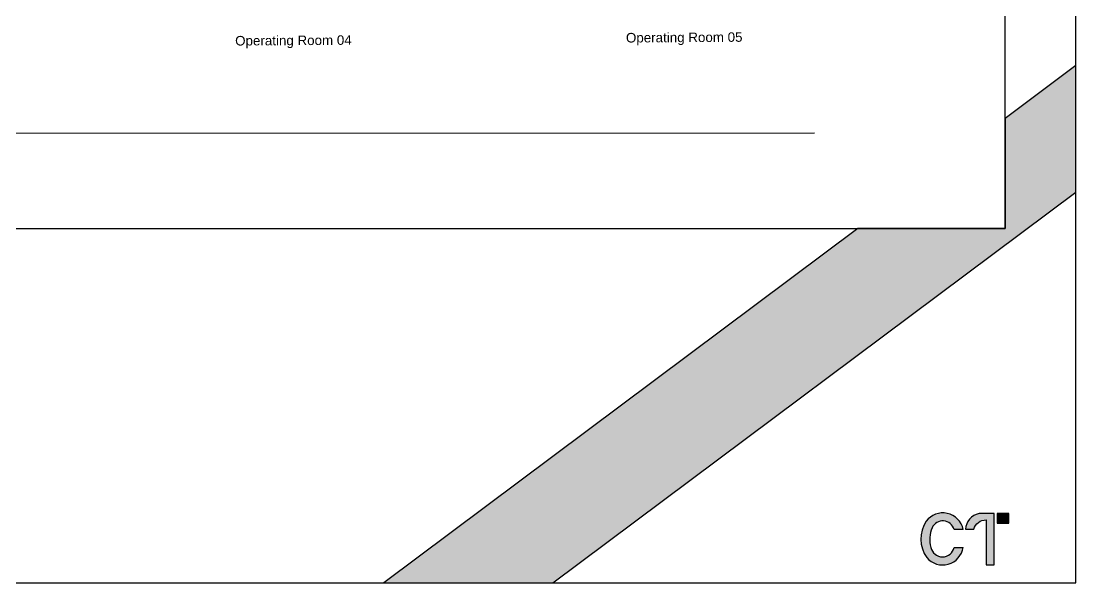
# Model space of a CAD drawing. Header units: millimetres. Extents: x 2822564 to 2991989, y -324396 to -253399.
# Drawn here: x 2852691 to 2869240, y -324396 to -315585 of the extents above; entities that cross this region are included whole.
import ezdxf

# ---------------------------------------------------------------- set-up
doc = ezdxf.new("R2010")
doc.units = ezdxf.units.MM
doc.layers.add('Azbilt', color=10, linetype='Continuous')
doc.layers.add('name', color=7, linetype='Continuous')
doc.styles.add('Annotative', font='arial.ttf')

# ---------------------------------------------------------------- blocks, each defined once
blk = doc.blocks.new('C1')
at = {"true_color": 0x105689}
h = blk.add_hatch(color=146, dxfattribs=at)
h.dxf.hatch_style = 1
h.paths.add_polyline_path([(235080.7, -391164.4, 0.313835), (235085.5, -391413, 0.643382), (235335.1, -391343.3), (235273.2, -391343.3, -0.81436), (235113.4, -391343.3, -0.170748), (235121.3, -391208.4, -0.686379), (235272.8, -391220), (235335.7, -391220, 0.646834)])
h.paths.add_polyline_path([(235443.9, -391111.6, 0.336296), (235350.6, -391219.5), (235408.6, -391219.5, -0.355369), (235492.7, -391154.7), (235492.7, -391462.3), (235546.6, -391462.3), (235546.6, -391111.6)])
h = blk.add_hatch(color=30)
h.dxf.hatch_style = 1
h.set_gradient(color1=(242, 103, 34), color2=(242, 106, 38), one_color=1, tint=0.55)
h.paths.add_polyline_path([(235649.1, -391111.6), (235568.6, -391111.6), (235568.6, -391176.4), (235649.1, -391176.4)])
at = {"color": 142}
for p, q in [((235335.7, -391220), (235272.8, -391220)), ((235273.2, -391343.3), (235335.1, -391343.3))]:
    blk.add_line(p, q, dxfattribs=at)
blk.add_lwpolyline([(235546.6, -391462.3), (235546.6, -391111.6), (235443.9, -391111.6, 0.336296), (235350.6, -391219.5), (235408.6, -391219.5, -0.355369), (235492.7, -391154.7), (235492.7, -391462.3), (235546.6, -391462.3)], format="xyb", dxfattribs=at)
at = {"color": 150}
blk.add_lwpolyline([(235649.1, -391111.6), (235568.6, -391111.6), (235568.6, -391176.4), (235649.1, -391176.4)], close=True, dxfattribs=at)
at = {"color": 142}
for centre, radius, start, end in [((235261.6, -391285.2), 217.6, 146.25156, 215.94619), ((235195.7, -391249.5), 143, 11.90731, 143.49194), ((235194.8, -391243.4), 81.4, 16.70123, 154.56071), ((235309.1, -391287), 203.7, 157.28092, 196.03962), ((235194.5, -391321.3), 142.4, 220.07638, 351.10232), ((235193.3, -391326.8), 81.6, 191.68404, 348.31596)]:
    blk.add_arc(centre, radius, start, end, dxfattribs=at)
blk = doc.blocks.new('1&5 - (+20)')
at = {"layer": 'Azbilt'}
blk.add_line((1594394, -489447), (1559536, -489751), dxfattribs=at)

msp = doc.modelspace()

# ---------------------------------------------------------------- hatches: boundary and pattern name
at = {"ltscale": 0.5, "true_color": 0xf26722}
h = msp.add_hatch(color=30, dxfattribs=at)
h.dxf.hatch_style = 1
h.paths.add_polyline_path([(2830576, -290278.2), (2829088.8, -291389.5), (2828121, -291389.5), (2828121, -292112.7), (2822564.4, -296264.9), (2822564.4, -294283.1), (2827923.7, -290278.2)])
h.paths.add_polyline_path([(2828121, -297200.2), (2828121, -299182.1), (2822564.4, -303334.3), (2822564.4, -301352.4)])
h.paths.add_polyline_path([(2828121, -302922.8), (2828121, -304904.7), (2822564.4, -309056.9), (2822564.4, -307075)])
h.paths.add_polyline_path([(2828121, -307716.1), (2828121, -311285.6), (2822564.4, -315437.8), (2822564.4, -311868.3)])
h.paths.add_polyline_path([(2845743.3, -290278.2), (2844256.1, -291389.5), (2846908.4, -291389.5), (2848395.5, -290278.2)])
h.paths.add_polyline_path([(2838085.2, -290278.2), (2836598, -291389.5), (2839250.2, -291389.5), (2840737.4, -290278.2)])
h.paths.add_polyline_path([(2869239.8, -316283.5), (2868128.5, -317113.9), (2868128.5, -318839.1), (2865819.8, -318839.1), (2858383.8, -324395.7), (2861036, -324395.7), (2869239.8, -318265.4)])
h = msp.add_hatch(color=30, dxfattribs=at)
h.dxf.hatch_style = 1
h.paths.add_polyline_path([(2830576, -290278.2), (2829088.8, -291389.5), (2828121, -291389.5), (2828121, -292112.7), (2822564.4, -296264.9), (2822564.4, -294283.1), (2827923.7, -290278.2)])
h.paths.add_polyline_path([(2828121, -297200.2), (2828121, -299182.1), (2822564.4, -303334.3), (2822564.4, -301352.4)])
h.paths.add_polyline_path([(2828121, -302922.8), (2828121, -304904.7), (2822564.4, -309056.9), (2822564.4, -307075)])
h.paths.add_polyline_path([(2828121, -307716.1), (2828121, -311285.6), (2822564.4, -315437.8), (2822564.4, -311868.3)])
h.paths.add_polyline_path([(2845743.3, -290278.2), (2844256.1, -291389.5), (2846908.4, -291389.5), (2848395.5, -290278.2)])
h.paths.add_polyline_path([(2838085.2, -290278.2), (2836598, -291389.5), (2839250.2, -291389.5), (2840737.4, -290278.2)])
h.paths.add_polyline_path([(2869239.8, -316283.5), (2868128.5, -317113.9), (2868128.5, -318839.1), (2865819.8, -318839.1), (2858383.8, -324395.7), (2861036, -324395.7), (2869239.8, -318265.4)])

# ---------------------------------------------------------------- linework, layer by layer
at = {"color": 150, "ltscale": 0.5}
for points in [[(2869239.8, -290278.2), (2822564.4, -290278.2), (2822564.4, -324395.7), (2869239.8, -324395.7)], [(2869239.8, -290278.2), (2822564.4, -290278.2), (2822564.4, -324395.7), (2869239.8, -324395.7)], [(2868128.5, -291389.5), (2828121, -291389.5), (2828121, -318839.1), (2868128.5, -318839.1)], [(2868128.5, -291389.5), (2828121, -291389.5), (2828121, -318839.1), (2868128.5, -318839.1)]]:
    msp.add_lwpolyline(points, close=True, dxfattribs=at)
msp.add_lwpolyline([(2869239.8, -316283.5), (2868128.5, -317113.9), (2868128.5, -318839.1), (2865819.8, -318839.1), (2858383.8, -324395.7), (2861036, -324395.7), (2869239.8, -318265.4), (2869239.8, -316283.5)], dxfattribs=at)
msp.add_lwpolyline([(2869239.8, -316283.5), (2868128.5, -317113.9), (2868128.5, -318839.1), (2865819.8, -318839.1), (2858383.8, -324395.7), (2861036, -324395.7), (2869239.8, -318265.4), (2869239.8, -316283.5)], dxfattribs=at)

# ---------------------------------------------------------------- block references
at = {"xscale": 2.286143999999999, "yscale": 2.286143999999999, "zscale": 2.286143999999999}
msp.add_blockref('C1', (2329461.5, 570828.4), dxfattribs=at)
msp.add_blockref('C1', (2329461.5, 570828.4), dxfattribs=at)
at = {"layer": 'Azbilt', "rotation": 359.5049173853201}
msp.add_blockref('1&5 - (+20)', (1275032.1, 185860.7), dxfattribs=at)

# ---------------------------------------------------------------- texts
at = {"layer": 'name', "color": 30, "true_color": 0xf26722, "extrusion": (3.15573e-08, 5.81615e-08, 1), "insert": (2856049.1, -315818.5, 0), "char_height": 150, "attachment_point": 1, "text_direction": (0.999979, 0.006418, 0), "style": 'Annotative'}
msp.add_mtext_dynamic_manual_height_columns('Operating Room 04', width=1901.913, gutter_width=1, heights=[0], dxfattribs=at)
at = {"layer": 'name', "color": 240, "true_color": 0xed1f24, "extrusion": (3.15573e-08, 5.81615e-08, 1), "insert": (2862180.2, -315771.1, 0), "char_height": 150, "attachment_point": 1, "text_direction": (0.999979, 0.006418, 0), "style": 'Annotative'}
msp.add_mtext_dynamic_manual_height_columns('Operating Room 05', width=1901.913, gutter_width=1, heights=[0], dxfattribs=at)

doc.saveas('drawing.dxf')
